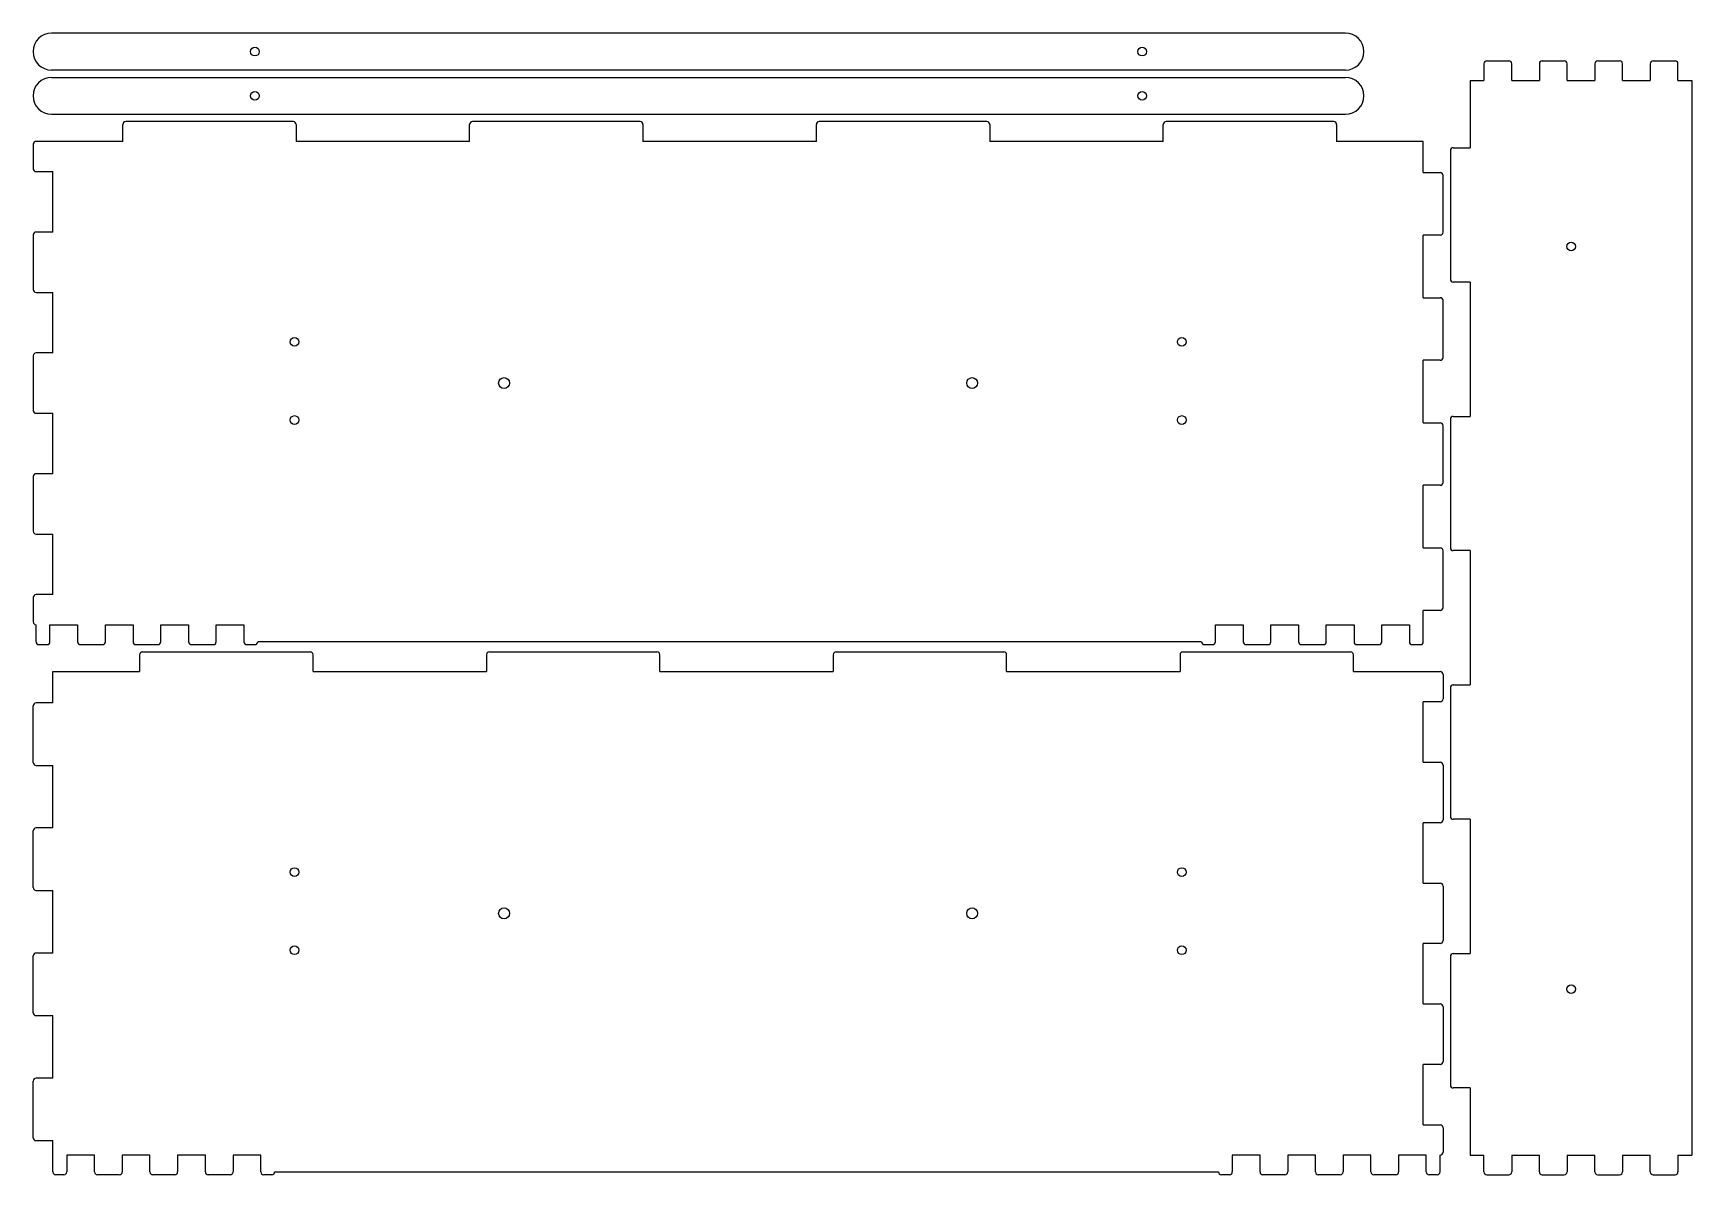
# Model space of a CAD drawing. Header units: millimetres. Extents: x 0 to 1140, y 0 to 785.
import ezdxf

# ---------------------------------------------------------------- set-up
doc = ezdxf.new("R2010")
doc.units = ezdxf.units.MM
doc.layers.add('SheetCutProfiles', color=7, linetype='CONTINUOUS')

msp = doc.modelspace()

# ---------------------------------------------------------------- linework, layer by layer
at = {"layer": 'SheetCutProfiles'}
for p, q in [((902.1, 785), (12.7, 785)), ((997.325, 764), (997.325, 752.4)), ((999.325, 766), (1014.375, 766)), ((1016.375, 752.4), (1016.375, 764)), ((1035.425, 764), (1035.425, 752.4)), ((1037.425, 766), (1052.475, 766)), ((1054.475, 752.4), (1054.475, 764)), ((1073.525, 764), (1073.525, 752.4)), ((1075.525, 766), (1090.575, 766)), ((1092.575, 752.4), (1092.575, 764)), ((1111.625, 764), (1111.625, 752.4)), ((1113.625, 766), (1128.675, 766)), ((1130.675, 752.4), (1130.675, 764)), ((902.1, 759.6), (12.7, 759.6)), ((12.7, 754.6), (902.1, 754.6)), ((987.8, 752.4), (997.325, 752.4)), ((987.8, 752.4), (987.8, 706.225)), ((1016.375, 752.4), (1035.425, 752.4)), ((1054.475, 752.4), (1073.525, 752.4)), ((1092.575, 752.4), (1111.625, 752.4)), ((1130.675, 752.4), (1140.2, 752.4)), ((1140.2, 752.4), (1140.2, 13.6)), ((12.7, 729.2), (902.1, 729.2)), ((61.6, 710.6), (61.6, 722.2)), ((178.8, 724.2), (63.6, 724.2)), ((180.8, 722.2), (180.8, 710.6)), ((300, 710.6), (300, 722.2)), ((417.2, 724.2), (302, 724.2)), ((419.2, 722.2), (419.2, 710.6)), ((538.4, 710.6), (538.4, 722.2)), ((655.6, 724.2), (540.4, 724.2)), ((657.6, 722.2), (657.6, 710.6)), ((776.8, 710.6), (776.8, 722.2)), ((894, 724.2), (778.8, 724.2)), ((896, 722.2), (896, 710.6)), ((0, 708.6), (0, 691.825)), ((61.6, 710.6), (2, 710.6)), ((300, 710.6), (180.8, 710.6)), ((538.4, 710.6), (419.2, 710.6)), ((776.8, 710.6), (657.6, 710.6)), ((955.6, 710.6), (896, 710.6)), ((955.6, 689.1), (955.6, 710.6)), ((974.2, 704.225), (974.2, 615.875)), ((976.2, 706.225), (987.8, 706.225)), ((2, 689.825), (13.6, 689.825)), ((13.6, 648.275), (13.6, 689.825)), ((955.6, 689.1), (967.2, 689.1)), ((969.2, 648.1), (969.2, 687.1)), ((0, 646.275), (0, 608.725)), ((13.6, 648.275), (2, 648.275)), ((967.2, 646.1), (955.6, 646.1)), ((955.6, 603.1), (955.6, 646.1)), ((2, 606.725), (13.6, 606.725)), ((13.6, 565.175), (13.6, 606.725)), ((987.8, 613.875), (976.2, 613.875)), ((987.8, 613.875), (987.8, 521.525)), ((955.6, 603.1), (967.2, 603.1)), ((969.2, 562.1), (969.2, 601.1)), ((0, 563.175), (0, 525.625)), ((13.6, 565.175), (2, 565.175)), ((967.2, 560.1), (955.6, 560.1)), ((955.6, 517.1), (955.6, 560.1)), ((2, 523.625), (13.6, 523.625)), ((13.6, 482.075), (13.6, 523.625)), ((955.6, 517.1), (967.2, 517.1)), ((969.2, 476.1), (969.2, 515.1)), ((974.2, 519.525), (974.2, 431.175)), ((976.2, 521.525), (987.8, 521.525)), ((0, 480.075), (0, 442.525)), ((13.6, 482.075), (2, 482.075)), ((967.2, 474.1), (955.6, 474.1)), ((955.6, 431.1), (955.6, 474.1)), ((2, 440.525), (13.6, 440.525)), ((13.6, 398.975), (13.6, 440.525)), ((955.6, 431.1), (967.2, 431.1)), ((969.2, 390.1), (969.2, 429.1)), ((987.8, 429.175), (976.2, 429.175)), ((987.8, 429.175), (987.8, 336.825)), ((0, 396.975), (0, 380.2)), ((13.6, 398.975), (2, 398.975)), ((967.2, 388.1), (955.6, 388.1)), ((955.6, 366.6), (955.6, 388.1)), ((2, 366.6), (2, 378.2)), ((11.525, 378.2), (30.575, 378.2)), ((11.525, 366.6), (11.525, 378.2)), ((30.575, 378.2), (30.575, 366.6)), ((49.625, 378.2), (68.675, 378.2)), ((49.625, 366.6), (49.625, 378.2)), ((68.675, 378.2), (68.675, 366.6)), ((87.725, 378.2), (106.775, 378.2)), ((87.725, 366.6), (87.725, 378.2)), ((106.775, 378.2), (106.775, 366.6)), ((125.825, 378.2), (144.875, 378.2)), ((125.825, 366.6), (125.825, 378.2)), ((144.875, 378.2), (144.875, 366.6)), ((812.725, 378.2), (831.775, 378.2)), ((812.725, 366.6), (812.725, 378.2)), ((831.775, 378.2), (831.775, 366.6)), ((850.825, 378.2), (869.875, 378.2)), ((850.825, 366.6), (850.825, 378.2)), ((869.875, 378.2), (869.875, 366.6)), ((888.925, 378.2), (907.975, 378.2)), ((888.925, 366.6), (888.925, 378.2)), ((907.975, 378.2), (907.975, 366.6)), ((927.025, 378.2), (946.075, 378.2)), ((927.025, 366.6), (927.025, 378.2)), ((946.075, 378.2), (946.075, 366.6)), ((803.2, 366.6), (154.4, 366.6)), ((4, 364.6), (9.525, 364.6)), ((32.575, 364.6), (47.625, 364.6)), ((70.675, 364.6), (85.725, 364.6)), ((73.2, 357.6), (73.2, 346)), ((75.2, 359.6), (190.4, 359.6)), ((108.775, 364.6), (123.825, 364.6)), ((146.875, 364.6), (152.4, 364.6)), ((192.4, 346), (192.4, 357.6)), ((311.6, 357.6), (311.6, 346)), ((313.6, 359.6), (428.8, 359.6)), ((430.8, 346), (430.8, 357.6)), ((550, 357.6), (550, 346)), ((552, 359.6), (667.2, 359.6)), ((669.2, 346), (669.2, 357.6)), ((788.4, 357.6), (788.4, 346)), ((790.4, 359.6), (905.6, 359.6)), ((805.2, 364.6), (810.725, 364.6)), ((833.775, 364.6), (848.825, 364.6)), ((871.875, 364.6), (886.925, 364.6)), ((907.6, 346), (907.6, 357.6)), ((909.975, 364.6), (925.025, 364.6)), ((948.075, 364.6), (953.6, 364.6)), ((13.6, 346), (73.2, 346)), ((13.6, 324.5), (13.6, 346)), ((192.4, 346), (311.6, 346)), ((430.8, 346), (550, 346)), ((669.2, 346), (788.4, 346)), ((907.6, 346), (967.2, 346)), ((969.2, 344), (969.2, 327.225)), ((974.2, 334.825), (974.2, 246.475)), ((976.2, 336.825), (987.8, 336.825)), ((0, 283.5), (0, 322.5)), ((13.6, 324.5), (2, 324.5)), ((955.6, 283.675), (955.6, 325.225)), ((967.2, 325.225), (955.6, 325.225)), ((2, 281.5), (13.6, 281.5)), ((13.6, 238.5), (13.6, 281.5)), ((955.6, 283.675), (967.2, 283.675)), ((969.2, 281.675), (969.2, 244.125)), ((955.6, 200.575), (955.6, 242.125)), ((967.2, 242.125), (955.6, 242.125)), ((987.8, 244.475), (976.2, 244.475)), ((987.8, 244.475), (987.8, 152.125)), ((0, 197.5), (0, 236.5)), ((13.6, 238.5), (2, 238.5)), ((2, 195.5), (13.6, 195.5)), ((13.6, 152.5), (13.6, 195.5)), ((955.6, 200.575), (967.2, 200.575)), ((969.2, 198.575), (969.2, 161.025)), ((0, 111.5), (0, 150.5)), ((13.6, 152.5), (2, 152.5)), ((955.6, 117.475), (955.6, 159.025)), ((967.2, 159.025), (955.6, 159.025)), ((974.2, 150.125), (974.2, 61.775)), ((976.2, 152.125), (987.8, 152.125)), ((955.6, 117.475), (967.2, 117.475)), ((969.2, 115.475), (969.2, 77.925)), ((2, 109.5), (13.6, 109.5)), ((13.6, 66.5), (13.6, 109.5)), ((955.6, 34.375), (955.6, 75.925)), ((967.2, 75.925), (955.6, 75.925)), ((0, 25.5), (0, 64.5)), ((13.6, 66.5), (2, 66.5)), ((987.8, 59.775), (976.2, 59.775)), ((987.8, 59.775), (987.8, 13.6)), ((955.6, 34.375), (967.2, 34.375)), ((2, 23.5), (13.6, 23.5)), ((13.6, 2), (13.6, 23.5)), ((969.2, 32.375), (969.2, 15.6)), ((23.125, 13.6), (23.125, 2)), ((42.175, 13.6), (23.125, 13.6)), ((42.175, 2), (42.175, 13.6)), ((61.225, 13.6), (61.225, 2)), ((80.275, 13.6), (61.225, 13.6)), ((80.275, 2), (80.275, 13.6)), ((99.325, 13.6), (99.325, 2)), ((118.375, 13.6), (99.325, 13.6)), ((118.375, 2), (118.375, 13.6)), ((137.425, 13.6), (137.425, 2)), ((156.475, 13.6), (137.425, 13.6)), ((156.475, 2), (156.475, 13.6)), ((824.325, 13.6), (824.325, 2)), ((843.375, 13.6), (824.325, 13.6)), ((843.375, 2), (843.375, 13.6)), ((862.425, 13.6), (862.425, 2)), ((881.475, 13.6), (862.425, 13.6)), ((881.475, 2), (881.475, 13.6)), ((900.525, 13.6), (900.525, 2)), ((919.575, 13.6), (900.525, 13.6)), ((919.575, 2), (919.575, 13.6)), ((938.625, 13.6), (938.625, 2)), ((957.675, 13.6), (938.625, 13.6)), ((957.675, 2), (957.675, 13.6)), ((967.2, 2), (967.2, 13.6)), ((987.8, 13.6), (997.325, 13.6)), ((997.325, 2), (997.325, 13.6)), ((1016.375, 13.6), (1016.375, 2)), ((1016.375, 13.6), (1035.425, 13.6)), ((1035.425, 2), (1035.425, 13.6)), ((1054.475, 13.6), (1054.475, 2)), ((1054.475, 13.6), (1073.525, 13.6)), ((1073.525, 2), (1073.525, 13.6)), ((1092.575, 13.6), (1092.575, 2)), ((1092.575, 13.6), (1111.625, 13.6)), ((1111.625, 2), (1111.625, 13.6)), ((1130.675, 13.6), (1130.675, 2)), ((1130.675, 13.6), (1140.2, 13.6)), ((21.125, 0), (15.6, 0)), ((59.225, 0), (44.175, 0)), ((97.325, 0), (82.275, 0)), ((135.425, 0), (120.375, 0)), ((164, 0), (158.475, 0)), ((166, 2), (814.8, 2)), ((822.325, 0), (816.8, 0)), ((860.425, 0), (845.375, 0)), ((898.525, 0), (883.475, 0)), ((936.625, 0), (921.575, 0)), ((965.2, 0), (959.675, 0)), ((999.325, 0), (1014.375, 0)), ((1037.425, 0), (1052.475, 0)), ((1075.525, 0), (1090.575, 0)), ((1113.625, 0), (1128.675, 0))]:
    msp.add_line(p, q, dxfattribs=at)
for centre, radius in [((152.467, 772.3), 3), ((762.333, 772.3), 3), ((152.467, 741.9), 3), ((762.333, 741.9), 3), ((1057.2, 638.333), 3), ((179.667, 572.8), 3), ((789.533, 572.8), 3), ((323.733, 544.4), 3.75), ((645.467, 544.4), 3.75), ((179.667, 519), 3), ((789.533, 519), 3), ((179.667, 208.2), 3), ((789.533, 208.2), 3), ((323.733, 179.8), 3.75), ((645.467, 179.8), 3.75), ((179.667, 154.4), 3), ((789.533, 154.4), 3), ((1057.2, 127.667), 3)]:
    msp.add_circle(centre, radius, dxfattribs=at)
for centre, radius, start, end in [((12.7, 772.3), 12.7, 90, -90), ((902.1, 772.3), 12.7, -90, 90), ((999.325, 764), 2, 90, 180), ((1014.375, 764), 2, 0, 90), ((1037.425, 764), 2, 90, 180), ((1052.475, 764), 2, 0, 90), ((1075.525, 764), 2, 90, 180), ((1090.575, 764), 2, 0, 90), ((1113.625, 764), 2, 90, 180), ((1128.675, 764), 2, 0, 90), ((12.7, 741.9), 12.7, 90, -90), ((902.1, 741.9), 12.7, -90, 90), ((63.6, 722.2), 2, 90, 180), ((178.8, 722.2), 2, 0, 90), ((302, 722.2), 2, 90, 180), ((417.2, 722.2), 2, 0, 90), ((540.4, 722.2), 2, 90, 180), ((655.6, 722.2), 2, 0, 90), ((778.8, 722.2), 2, 90, 180), ((894, 722.2), 2, 0, 90), ((2, 708.6), 2, 90, 180), ((976.2, 704.225), 2, 90, 180), ((2, 691.825), 2, 180, -90), ((967.2, 687.1), 2, 0, 90), ((2, 646.275), 2, 90, 180), ((967.2, 648.1), 2, -90, 0), ((976.2, 615.875), 2, 180, -90), ((2, 608.725), 2, 180, -90), ((967.2, 601.1), 2, 0, 90), ((2, 563.175), 2, 90, 180), ((967.2, 562.1), 2, -90, 0), ((2, 525.625), 2, 180, -90), ((967.2, 515.1), 2, 0, 90), ((976.2, 519.525), 2, 90, 180), ((2, 480.075), 2, 90, 180), ((967.2, 476.1), 2, -90, 0), ((2, 442.525), 2, 180, -90), ((967.2, 429.1), 2, 0, 90), ((976.2, 431.175), 2, 180, -90), ((2, 396.975), 2, 90, 180), ((967.2, 390.1), 2, -90, 0), ((2, 380.2), 2, 180, -90), ((4, 366.6), 2, 180, -90), ((9.525, 366.6), 2, -90, 0), ((32.575, 366.6), 2, 180, -90), ((47.625, 366.6), 2, -90, 0), ((70.675, 366.6), 2, 180, -90), ((85.725, 366.6), 2, -90, 0), ((108.775, 366.6), 2, 180, -90), ((123.825, 366.6), 2, -90, 0), ((146.875, 366.6), 2, 180, -90), ((152.4, 366.6), 2, -90, 0), ((805.2, 366.6), 2, 180, -90), ((810.725, 366.6), 2, -90, 0), ((833.775, 366.6), 2, 180, -90), ((848.825, 366.6), 2, -90, 0), ((871.875, 366.6), 2, 180, -90), ((886.925, 366.6), 2, -90, 0), ((909.975, 366.6), 2, 180, -90), ((925.025, 366.6), 2, -90, 0), ((948.075, 366.6), 2, 180, -90), ((953.6, 366.6), 2, -90, 0), ((75.2, 357.6), 2, 90, 180), ((190.4, 357.6), 2, 0, 90), ((313.6, 357.6), 2, 90, 180), ((428.8, 357.6), 2, 0, 90), ((552, 357.6), 2, 90, 180), ((667.2, 357.6), 2, 0, 90), ((790.4, 357.6), 2, 90, 180), ((905.6, 357.6), 2, 0, 90), ((967.2, 344), 2, 0, 90), ((976.2, 334.825), 2, 90, 180), ((2, 322.5), 2, 90, 180), ((967.2, 327.225), 2, -90, 0), ((2, 283.5), 2, 180, -90), ((967.2, 281.675), 2, 0, 90), ((967.2, 244.125), 2, -90, 0), ((976.2, 246.475), 2, 180, -90), ((2, 236.5), 2, 90, 180), ((2, 197.5), 2, 180, -90), ((967.2, 198.575), 2, 0, 90), ((967.2, 161.025), 2, -90, 0), ((2, 150.5), 2, 90, 180), ((976.2, 150.125), 2, 90, 180), ((967.2, 115.475), 2, 0, 90), ((2, 111.5), 2, 180, -90), ((967.2, 77.925), 2, -90, 0), ((2, 64.5), 2, 90, 180), ((976.2, 61.775), 2, 180, -90), ((967.2, 32.375), 2, 0, 90), ((2, 25.5), 2, 180, -90), ((967.2, 15.6), 2, -90, 0), ((15.6, 2), 2, 180, -90), ((21.125, 2), 2, -90, 0), ((44.175, 2), 2, 180, -90), ((59.225, 2), 2, -90, 0), ((82.275, 2), 2, 180, -90), ((97.325, 2), 2, -90, 0), ((120.375, 2), 2, 180, -90), ((135.425, 2), 2, -90, 0), ((158.475, 2), 2, 180, -90), ((164, 2), 2, -90, 0), ((816.8, 2), 2, 180, -90), ((822.325, 2), 2, -90, 0), ((845.375, 2), 2, 180, -90), ((860.425, 2), 2, -90, 0), ((883.475, 2), 2, 180, -90), ((898.525, 2), 2, -90, 0), ((921.575, 2), 2, 180, -90), ((936.625, 2), 2, -90, 0), ((959.675, 2), 2, 180, -90), ((965.2, 2), 2, -90, 0), ((999.325, 2), 2, 180, -90), ((1014.375, 2), 2, -90, 0), ((1037.425, 2), 2, 180, -90), ((1052.475, 2), 2, -90, 0), ((1075.525, 2), 2, 180, -90), ((1090.575, 2), 2, -90, 0), ((1113.625, 2), 2, 180, -90), ((1128.675, 2), 2, -90, 0)]:
    msp.add_arc(centre, radius, start, end, dxfattribs=at)

doc.saveas('drawing.dxf')
